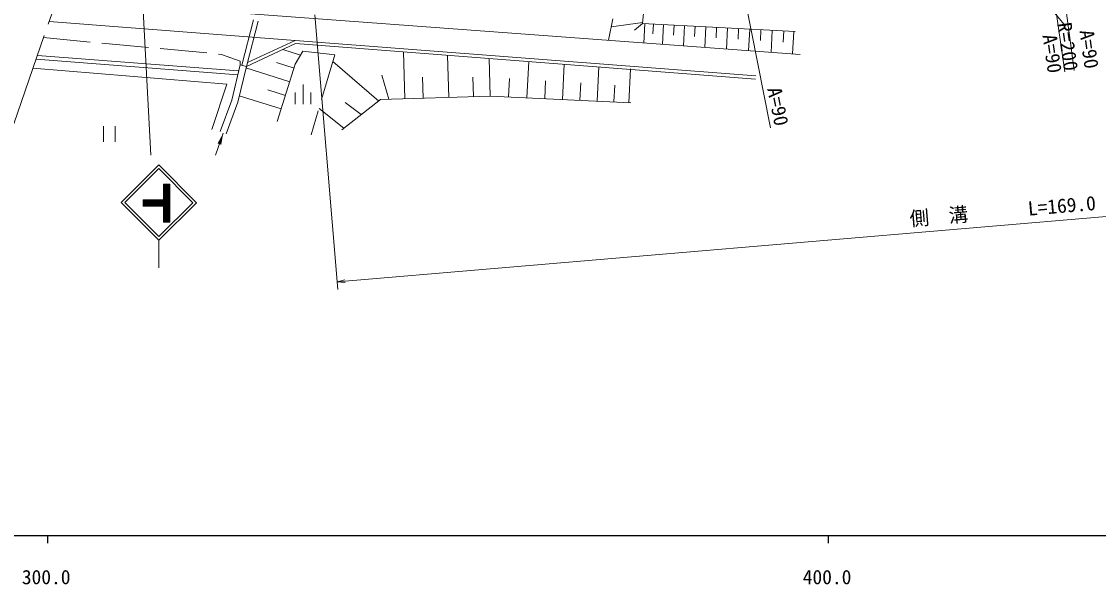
# Model space of a CAD drawing. Units: millimetres, scale not verified. Extents: x 40000 to 680000, y 20000 to 380000.
# Drawn here: x 364688 to 502599, y 198715 to 270791 of the extents above; entities that cross this region are included whole.
import ezdxf
from ezdxf.enums import TextEntityAlignment as Align

# ---------------------------------------------------------------- set-up
doc = ezdxf.new("R2010")
doc.units = ezdxf.units.MM
doc.header["$LTSCALE"] = 1000
doc.linetypes.add('CHAIN', pattern=[18.5, 12, -1.5, 3.5, -1.5])
doc.linetypes.add('DASHED', pattern=[7.5, 6, -1.5])
for name, color, linetype, lineweight in [('M-BGD', 7, 'Continuous', 13), ('M-STR-HTXT', 7, 'Continuous', 13), ('M-STR-STRC', 7, 'Continuous', 13), ('M-TTL-BAND', 7, 'Continuous', 25)]:
    doc.layers.add(name, color=color, linetype=linetype, lineweight=lineweight)
doc.styles.add('ＭＳ ゴシック', font='')
doc.styles.get('ＭＳ ゴシック').set_extended_font_data('MS Gothic')

# ---------------------------------------------------------------- blocks, each defined once
blk = doc.blocks.new('田')
at = {"color": 7, "linetype": 'Continuous', "lineweight": 13}
for p, q in [((-0.75, 2), (-0.75, 0)), ((0.75, 0), (0.75, 2))]:
    blk.add_line(p, q, dxfattribs=at)
blk = doc.blocks.new('荒地')
at = {"color": 7, "linetype": 'Continuous', "lineweight": 13}
for p, q in [((-1, 1.5), (-1, 0)), ((0, 0), (0, 2.5)), ((1, 1.5), (1, 0))]:
    blk.add_line(p, q, dxfattribs=at)
blk = doc.blocks.new('filled_arrow')
at = {"color": 0, "linetype": 'Continuous', "lineweight": -2}
blk.add_solid([(7.5, 1.25), (0, 0), (7.5, -1.25)], dxfattribs=at)
blk = doc.blocks.new('open_arrow')
at = {"color": 0, "linetype": 'Continuous', "lineweight": -2}
blk.add_lwpolyline([(7.5, 1.25), (0, 0), (7.5, -1.25)], dxfattribs=at)

msp = doc.modelspace()

# ---------------------------------------------------------------- hatches: boundary and pattern name
at = {"layer": 'M-STR-STRC'}
h = msp.add_hatch(dxfattribs=at)
h.set_pattern_fill('USER', color=256, style=0, pattern_type=2)
h.set_pattern_definition([(135, (382878, 249988), (-28.28427, -28.28427), [])])
h.paths.add_polyline_path([(382878, 249988), (383678, 249988), (383678, 245102), (382878, 245102), (382878, 247145), (380267, 247145), (380267, 247945), (382878, 247945)])

# ---------------------------------------------------------------- linework, layer by layer
at = {"layer": 'M-BGD', "linetype": 'CHAIN'}
msp.add_line((363690, 257676), (384886, 319123), dxfattribs=at)
at = {"layer": 'M-BGD', "linetype": 'DASHED'}
for p, q in [((392897, 265202), (395640, 275724)), ((393477, 265050), (396234, 275625)), ((439837, 268395), (440415, 271126)), ((367504, 268733), (390278, 266592)), ((390278, 266592), (392690, 265710)), ((404815, 266546), (401784, 256278)), ((392690, 265710), (392703, 265252))]:
    msp.add_line(p, q, dxfattribs=at)
at = {"layer": 'M-BGD'}
for p, q in [((494354, 275109), (498364, 270216)), ((369198, 273644), (464387, 266571)), ((444429, 272733), (444229, 270547)), ((399711, 268367), (368213, 270789)), ((444239, 270656), (440204, 270127)), ((444229, 270547), (443186, 269692)), ((444229, 270547), (463778, 269505)), ((444496, 270533), (444362, 268035)), ((445608, 270474), (445541, 269225)), ((446917, 270404), (446782, 267879)), ((448250, 270333), (448182, 269056)), ((449586, 270261), (449449, 267681)), ((450948, 270189), (450878, 268884)), ((452312, 270116), (452171, 267478)), ((453702, 270042), (453630, 268709)), ((455094, 269968), (454950, 267272)), ((456513, 269892), (456440, 268529)), ((457935, 269816), (457788, 267061)), ((459383, 269739), (459309, 268346)), ((460834, 269662), (460684, 266846)), ((462313, 269583), (462237, 268159)), ((463581, 269515), (463429, 266669)), ((393477, 265050), (399784, 267961)), ((393608, 265551), (399711, 268367)), ((458718, 263830), (399711, 268367)), ((458687, 263431), (399784, 267961)), ((392437, 264471), (366719, 266456)), ((400416, 266478), (398135, 267200)), ((400723, 266997), (399747, 265345)), ((404815, 266546), (400723, 266997)), ((413784, 260902), (413592, 266899)), ((419422, 261083), (419249, 266464)), ((366154, 264818), (390972, 262763)), ((392398, 263972), (366550, 265968)), ((392699, 265237), (391613, 260704)), ((393477, 265050), (392380, 260472)), ((392703, 265252), (393477, 265050)), ((399031, 263080), (393430, 264852)), ((399582, 264824), (397337, 265534)), ((399747, 265345), (397419, 257986)), ((410424, 260609), (404562, 265689)), ((424713, 261253), (424559, 266056)), ((429410, 261028), (429632, 265665)), ((433968, 260809), (434184, 265315)), ((438399, 260597), (438609, 264976)), ((411704, 260835), (410809, 263946)), ((416117, 260977), (416032, 263649)), ((422553, 261183), (422473, 263658)), ((427068, 261140), (427181, 263492)), ((442470, 260402), (442676, 264718)), ((390972, 262763), (389039, 256981)), ((398479, 261337), (396234, 262047)), ((431692, 260918), (431802, 263204)), ((436187, 260703), (436293, 262924)), ((440555, 260494), (440658, 262652)), ((391613, 260704), (390146, 256693)), ((397928, 259593), (392575, 261287)), ((405716, 256935), (410672, 260802)), ((410672, 260802), (424713, 261253)), ((424713, 261253), (442734, 260389)), ((392380, 260472), (390897, 256418)), ((405964, 257129), (402783, 259662)), ((408194, 258869), (406142, 260446)), ((390515, 256516), (389544, 253678))]:
    msp.add_line(p, q, dxfattribs=at)
at = {"layer": 'M-STR-HTXT'}
for p, q in [((493283, 299001), (498299, 264362)), ((494747, 299207), (499507, 264533)), ((460616, 257187), (453769, 291511)), ((379650, 284492), (381228, 253674)), ((402233, 271654), (405211, 236477)), ((405127, 237474), (569254, 251392))]:
    msp.add_line(p, q, dxfattribs=at)
at = {"layer": 'M-STR-STRC'}
for p, q in [((383678, 249988), (382878, 249988)), ((382878, 249988), (382878, 247945)), ((383678, 249988), (383678, 245102)), ((382878, 247945), (380267, 247945)), ((380267, 247145), (380267, 247945)), ((382878, 247145), (380267, 247145)), ((382878, 247145), (382878, 245102)), ((383678, 245102), (382878, 245102)), ((382290, 242796), (382290, 239268))]:
    msp.add_line(p, q, dxfattribs=at)
for points in [[(382290, 242796), (387088, 247594), (382251, 252431), (377453, 247633)], [(382290, 243249), (386636, 247594), (382251, 251978), (377906, 247633)]]:
    msp.add_lwpolyline(points, close=True, dxfattribs=at)
at = {"layer": 'M-TTL-BAND'}
for p, q in [((40000, 205000), (579000, 205000)), ((368000, 205000), (368000, 204000)), ((468000, 205000), (468000, 204000))]:
    msp.add_line(p, q, dxfattribs=at)

# ---------------------------------------------------------------- block references
at = {"layer": 'M-BGD', "xscale": 1000, "yscale": 1000}
for name, p in [('荒地', (400733, 260224)), ('田', (375925, 255409))]:
    msp.add_blockref(name, p, dxfattribs=at)
at = {"layer": 'M-BGD', "xscale": 200, "yscale": 200, "rotation": 251.1}
msp.add_blockref('filled_arrow', (390515, 256516), dxfattribs=at)
at = {"layer": 'M-STR-HTXT', "xscale": 133, "yscale": 133, "rotation": 4.8}
msp.add_blockref('open_arrow', (405127, 237474), dxfattribs=at)

# ---------------------------------------------------------------- texts
at = {"layer": 'M-STR-HTXT', "style": 'ＭＳ ゴシック'}
for s, rotation, p in [('R=200', 278.239, (497664, 264293)), ('A=90', 278.239, (495588, 264004)), ('A=90', 277.815, (500293, 264581)), ('A=90', 281.296, (460616, 257187))]:
    msp.add_text(s, height=1833, rotation=rotation, dxfattribs=at).set_placement(p, align=Align.BOTTOM_RIGHT)
for s, p in [('L=169.0', (498032, 245749)), ('側\u3000溝', (482283, 244380))]:
    msp.add_text(s, height=1833, rotation=4.839, dxfattribs=at).set_placement(p, align=Align.BOTTOM_CENTER)
at = {"layer": 'M-TTL-BAND', "style": 'ＭＳ ゴシック'}
for s, p in [('300.0', (367844, 198195)), ('400.0', (467844, 198195))]:
    msp.add_text(s, height=1833, dxfattribs=at).set_placement(p, align=Align.BOTTOM_CENTER)

doc.saveas('drawing.dxf')
